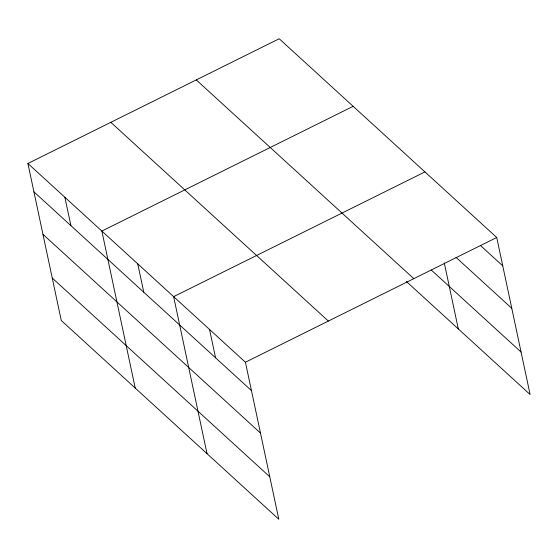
<?xml version="1.0" encoding="UTF-8"?>
<svg xmlns="http://www.w3.org/2000/svg" width="558" height="558" viewBox="0 0 558 558"><rect width="100%" height="100%" fill="white"/><g stroke="black" fill="none" stroke-linecap="round" stroke-linejoin="round"><path stroke-width="0.84" d="M27.9 163.487L245.429 362.233L278.805 519.254L61.275 320.508L27.9 163.487L279.195 38.746L496.725 237.492L530.1 394.513L406.398 281.497M353.158 106.32L101.863 231.061L135.238 388.082M424.938 171.906L173.643 296.647L207.018 453.668M245.429 362.233L496.725 237.492M480.319 245.374L502.758 265.866M456.019 257.371L511.777 308.316M431.348 270.079L521.074 352.056M196.27 79.913L413.799 278.658M110.826 122.321L328.355 321.066M33.933 191.861L251.463 390.607M42.952 234.311L260.481 433.057M52.25 278.051L269.779 476.797M444.287 262.923L458.313 328.927M209.536 329.436L215.569 357.811M137.749 263.85L143.783 292.225M64.881 197.274L70.908 225.648"/></g></svg>
